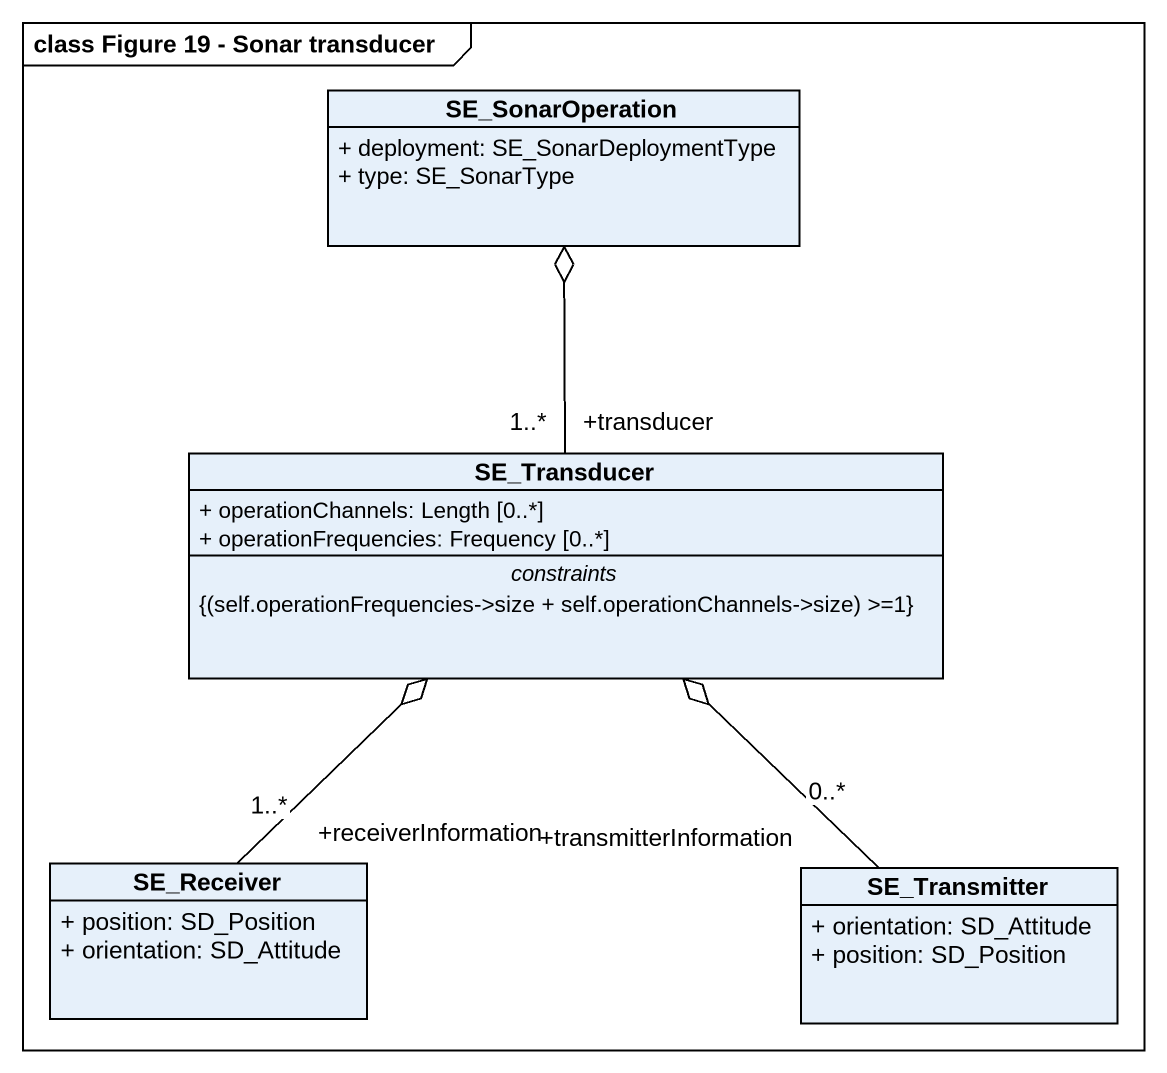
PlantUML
@startuml
mainframe class Figure 19 - Sonar transducer
hide circle
hide empty members
skinparam classAttributeIconSize 0
class SE_SonarOperation {
  + deployment: SE_SonarDeploymentType
  + type: SE_SonarType
}
class SE_Transducer {
  + operationChannels: Length [0..*]
  + operationFrequencies: Frequency [0..*]
  -- constraints --
  {field} {(self.operationFrequencies->size + self.operationChannels->size) >=1}
}
class SE_Receiver {
  + position: SD_Position
  + orientation: SD_Attitude
}
class SE_Transmitter {
  + orientation: SD_Attitude
  + position: SD_Position
}
SE_Transducer "+transducer\n1..*" -up-o SE_SonarOperation
SE_Receiver "+receiverInformation\n1..*" -up-o SE_Transducer
SE_Transmitter "+transmitterInformation\n0..*" -up-o SE_Transducer
@enduml
